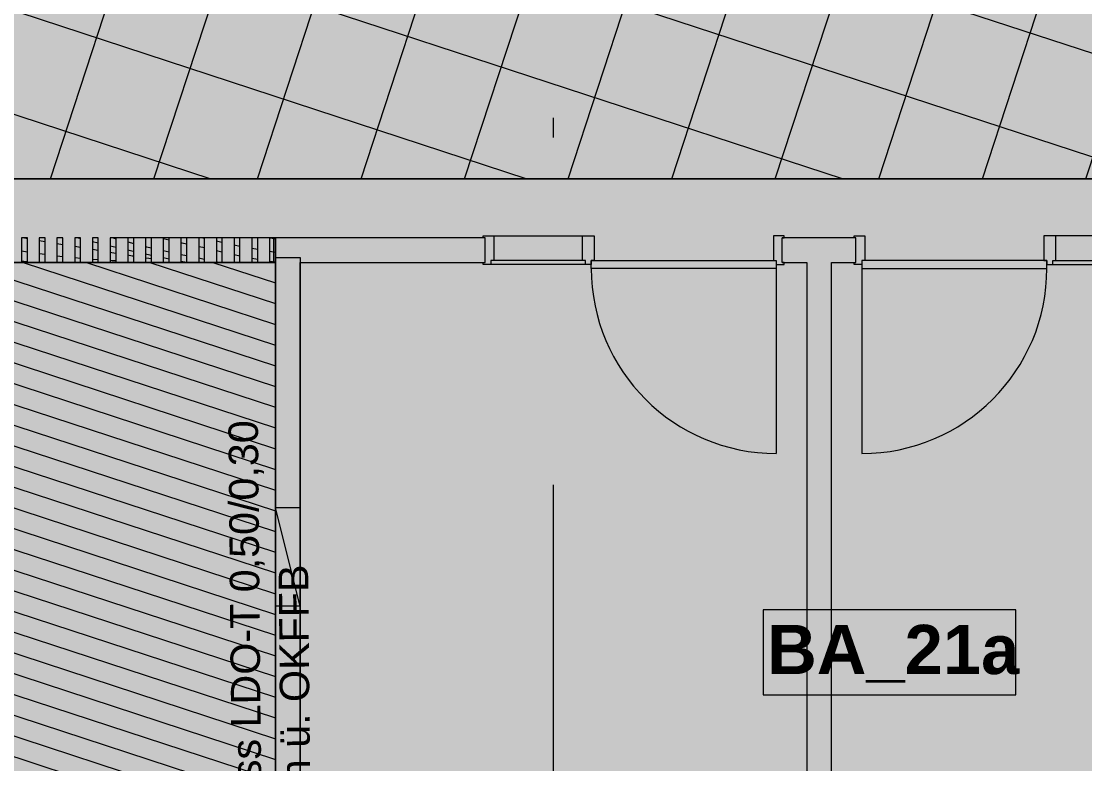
# Model space of a CAD drawing. Header units: metres. Extents: x 101 to 346, y 66 to 213.
# Drawn here: x 130.05 to 135.46, y 88.22 to 91.99 of the extents above; entities that cross this region are included whole.
import ezdxf

# ---------------------------------------------------------------- set-up
doc = ezdxf.new("R2010")
doc.units = ezdxf.units.M
doc.header["$MEASUREMENT"] = 0
doc.linetypes.add('Strichlinie-über-Schnitt', pattern=[0.0023, 0.0008, -0.0015])
doc.linetypes.add('Strichpunktlinie', pattern=[0.006703, 0.003528, -0.001764, 0, -0.001411])
for name, color, linetype in [('00  Raster', 7, 'Continuous'), ('10  Treppen + Rampen', 7, 'Continuous'), ('20  Wand Leichtbau', 7, 'Continuous'), ('20  Wand Leichtbau_Schnittschraffur', 7, 'Continuous'), ('20 Wand Leichtbau MIETERAUSBAU_Fenster', 7, 'Continuous'), ('40  Text Bodenübersichten', 7, 'Continuous'), ('Neubau_20  Boden Aufbauten', 7, 'Continuous'), ('Neubau_20  Boden Aufbauten_Deckschraffur', 7, 'Continuous'), ('Neubau_20  Wand Leichtbau', 7, 'Continuous'), ('Neubau_20 Wand Leichtbau MIETERAUSBAU', 7, 'Continuous'), ('Neubau_20 Wand Leichtbau MIETERAUSBAU_Deckschraffur', 7, 'Continuous'), ('Neubau_20 Wand Leichtbau MIETERAUSBAU_Fenster', 7, 'Continuous'), ('Neubau_20 Wand Leichtbau MIETERAUSBAU_Schnittschraffur', 7, 'Continuous'), ('Neubau_20 Wand Leichtbau MIETERAUSBAU_Tür', 7, 'Continuous')]:
    doc.layers.add(name, color=color, linetype=linetype)
doc.styles.add('ERSTELLTER_STIL_1', font='')
doc.styles.add('ERSTELLTER_STIL_2', font='arial.ttf')
doc.styles.get('ERSTELLTER_STIL_1').set_extended_font_data('Arial')
pattern_1 = [(26.86749, (13.58792, 22.68427), (-0.07117876, 0.14049852), [0, -0.105, 0, -0.1575]), (91.86749, (13.92054, 22.57534), (0.15741635, 0.00513262), [0, -0.077, 0, -0.133])]

# ---------------------------------------------------------------- blocks, each defined once
blk = doc.blocks.new('*X36', base_point=(96.2155, 47.274))
at = {"layer": '20  Wand Leichtbau_Schnittschraffur', "color": 98, "linetype": 'Continuous', "lineweight": 13, "ltscale": 1000, "true_color": 0x000100}
for p, q in [((130.3411, 90.8919), (130.3529, 90.8889)), ((130.3229, 90.849), (130.3529, 90.844)), ((130.3229, 90.7915), (130.3529, 90.7889))]:
    blk.add_line(p, q, dxfattribs=at)
blk = doc.blocks.new('*X37', base_point=(96.2155, 47.274))
at = {"layer": '20  Wand Leichtbau_Schnittschraffur', "color": 98, "linetype": 'Continuous', "lineweight": 13, "ltscale": 1000, "true_color": 0x000100}
for p, q in [((130.4129, 90.8737), (130.4429, 90.8663)), ((130.4129, 90.8341), (130.4429, 90.8291)), ((130.4129, 90.7839), (130.4429, 90.782))]:
    blk.add_line(p, q, dxfattribs=at)
blk = doc.blocks.new('*X38', base_point=(96.2155, 47.274))
at = {"layer": '20  Wand Leichtbau_Schnittschraffur', "color": 98, "linetype": 'Continuous', "lineweight": 13, "ltscale": 1000, "true_color": 0x000100}
for p, q in [((130.5183, 90.8919), (130.5329, 90.8879)), ((130.5029, 90.8518), (130.5329, 90.8447)), ((130.5029, 90.8194), (130.5304, 90.815)), ((130.5304, 90.815), (130.5329, 90.8146)), ((130.5029, 90.7783), (130.5139, 90.7776)), ((130.5139, 90.7776), (130.5279, 90.7766)), ((130.5279, 90.7766), (130.5329, 90.7762))]:
    blk.add_line(p, q, dxfattribs=at)
blk = doc.blocks.new('*X39', base_point=(96.2155, 47.274))
at = {"layer": '20  Wand Leichtbau_Schnittschraffur', "color": 98, "linetype": 'Continuous', "lineweight": 13, "ltscale": 1000, "true_color": 0x000100}
for p, q in [((130.5929, 90.8715), (130.6229, 90.8636)), ((130.5929, 90.8309), (130.6195, 90.8248)), ((130.5929, 90.805), (130.615, 90.8015)), ((130.615, 90.8015), (130.6229, 90.8003)), ((130.6195, 90.8248), (130.6229, 90.824)), ((130.5929, 90.7697), (130.598, 90.769)), ((130.598, 90.769), (130.6119, 90.7669))]:
    blk.add_line(p, q, dxfattribs=at)
blk = doc.blocks.new('*X40', base_point=(96.2155, 47.274))
at = {"layer": '20  Wand Leichtbau_Schnittschraffur', "color": 98, "linetype": 'Continuous', "lineweight": 13, "ltscale": 1000, "true_color": 0x000100}
for p, q in [((130.6829, 90.8485), (130.6883, 90.8471)), ((130.6883, 90.8471), (130.7129, 90.8412)), ((130.6829, 90.8109), (130.6894, 90.8094)), ((130.6829, 90.791), (130.6997, 90.7884)), ((130.6894, 90.8094), (130.7129, 90.8045)), ((130.6997, 90.7884), (130.7106, 90.7866)), ((130.7106, 90.7866), (130.7129, 90.7861))]:
    blk.add_line(p, q, dxfattribs=at)
blk = doc.blocks.new('*X41', base_point=(96.2155, 47.274))
at = {"layer": '20  Wand Leichtbau_Schnittschraffur', "color": 98, "linetype": 'Continuous', "lineweight": 13, "ltscale": 1000, "true_color": 0x000100}
for p, q in [((130.7729, 90.8891), (130.7881, 90.8853)), ((130.7881, 90.8853), (130.8029, 90.8817)), ((130.7729, 90.8273), (130.8024, 90.8206)), ((130.7729, 90.792), (130.8029, 90.7859)), ((130.8024, 90.8206), (130.8029, 90.8205)), ((130.7729, 90.771), (130.7747, 90.7704)), ((130.7747, 90.7704), (130.7852, 90.7669))]:
    blk.add_line(p, q, dxfattribs=at)
blk = doc.blocks.new('*X42', base_point=(96.2155, 47.274))
at = {"layer": '20  Wand Leichtbau_Schnittschraffur', "color": 98, "linetype": 'Continuous', "lineweight": 13, "ltscale": 1000, "true_color": 0x000100}
for p, q in [((130.8629, 90.8677), (130.8678, 90.8666)), ((130.8678, 90.8666), (130.8929, 90.8611)), ((130.8629, 90.8078), (130.8929, 90.8017)), ((130.8629, 90.7741), (130.8929, 90.7683))]:
    blk.add_line(p, q, dxfattribs=at)
blk = doc.blocks.new('*X43', base_point=(96.2155, 47.274))
at = {"layer": '20  Wand Leichtbau_Schnittschraffur', "color": 98, "linetype": 'Continuous', "lineweight": 13, "ltscale": 1000, "true_color": 0x000100}
for p, q in [((130.9748, 90.8919), (130.9829, 90.89)), ((130.9529, 90.8487), (130.9748, 90.8444)), ((130.9748, 90.8444), (130.9829, 90.8423)), ((130.9529, 90.7901), (130.9748, 90.786)), ((130.9748, 90.786), (130.9829, 90.7842))]:
    blk.add_line(p, q, dxfattribs=at)
blk = doc.blocks.new('*X44', base_point=(96.2155, 47.274))
at = {"layer": '20  Wand Leichtbau_Schnittschraffur', "color": 98, "linetype": 'Continuous', "lineweight": 13, "ltscale": 1000, "true_color": 0x000100}
for p, q in [((131.0429, 90.8761), (131.0703, 90.8697)), ((131.0703, 90.8697), (131.0729, 90.8692)), ((131.0429, 90.8273), (131.0709, 90.8206)), ((131.0709, 90.8206), (131.0729, 90.8202)), ((131.0429, 90.7712), (131.0527, 90.7692)), ((131.0527, 90.7692), (131.0639, 90.7669))]:
    blk.add_line(p, q, dxfattribs=at)
blk = doc.blocks.new('*X45', base_point=(96.2155, 47.274))
at = {"layer": '20  Wand Leichtbau_Schnittschraffur', "color": 98, "linetype": 'Continuous', "lineweight": 13, "ltscale": 1000, "true_color": 0x000100}
for p, q in [((131.1329, 90.8568), (131.1629, 90.8506)), ((131.1329, 90.807), (131.1629, 90.8008))]:
    blk.add_line(p, q, dxfattribs=at)
blk = doc.blocks.new('*X46', base_point=(96.2155, 47.274))
at = {"layer": '20  Wand Leichtbau_Schnittschraffur', "color": 98, "linetype": 'Continuous', "lineweight": 13, "ltscale": 1000, "true_color": 0x000100}
for p, q in [((131.2229, 90.8395), (131.2529, 90.834)), ((131.2229, 90.7893), (131.2529, 90.784))]:
    blk.add_line(p, q, dxfattribs=at)
blk = doc.blocks.new('*X47', base_point=(96.2155, 47.274))
at = {"layer": '20  Wand Leichtbau_Schnittschraffur', "color": 98, "linetype": 'Continuous', "lineweight": 13, "ltscale": 1000, "true_color": 0x000100}
for p, q in [((131.3173, 90.8919), (131.3429, 90.8876)), ((131.3129, 90.8243), (131.3429, 90.8195)), ((131.3129, 90.7742), (131.314, 90.774)), ((131.314, 90.774), (131.3429, 90.7698))]:
    blk.add_line(p, q, dxfattribs=at)
blk = doc.blocks.new('*X50', base_point=(96.2155, 47.274))
at = {"layer": '20  Wand Leichtbau_Schnittschraffur', "color": 98, "linetype": 'Continuous', "lineweight": 13, "ltscale": 1000, "true_color": 0x000100}
for p, q in [((130.0673, 90.8919), (130.0829, 90.8893)), ((130.0529, 90.8259), (130.0829, 90.8211)), ((130.0529, 90.7758), (130.064, 90.774)), ((130.064, 90.774), (130.0829, 90.7713))]:
    blk.add_line(p, q, dxfattribs=at)
blk = doc.blocks.new('*X51', base_point=(96.2155, 47.274))
at = {"layer": '20  Wand Leichtbau_Schnittschraffur', "color": 98, "linetype": 'Continuous', "lineweight": 13, "ltscale": 1000, "true_color": 0x000100}
for p, q in [((130.1429, 90.8792), (130.1729, 90.8742)), ((130.1429, 90.8124), (130.1729, 90.8084))]:
    blk.add_line(p, q, dxfattribs=at)
blk = doc.blocks.new('*X52', base_point=(96.2155, 47.274))
at = {"layer": '20  Wand Leichtbau_Schnittschraffur', "color": 98, "linetype": 'Continuous', "lineweight": 13, "ltscale": 1000, "true_color": 0x000100}
for p, q in [((130.2329, 90.8641), (130.2629, 90.8591)), ((130.2329, 90.8009), (130.2629, 90.7976))]:
    blk.add_line(p, q, dxfattribs=at)

msp = doc.modelspace()

# ---------------------------------------------------------------- hatches: boundary and pattern name
at = {"layer": '20  Wand Leichtbau_Schnittschraffur', "linetype": 'Continuous', "lineweight": 0, "true_color": 0xffffff}
for points in [[(130.0829, 90.8919), (130.0529, 90.8919), (130.0529, 90.7669), (130.0829, 90.7669)], [(130.1729, 90.8919), (130.1429, 90.8919), (130.1429, 90.7669), (130.1729, 90.7669)], [(130.2629, 90.8919), (130.2329, 90.8919), (130.2329, 90.7669), (130.2629, 90.7669)], [(130.3529, 90.8919), (130.3229, 90.8919), (130.3229, 90.7669), (130.3529, 90.7669)], [(130.4429, 90.8919), (130.4129, 90.8919), (130.4129, 90.7669), (130.4429, 90.7669)], [(130.5329, 90.8919), (130.5029, 90.8919), (130.5029, 90.7669), (130.5329, 90.7669)], [(130.6229, 90.8919), (130.5929, 90.8919), (130.5929, 90.7669), (130.6229, 90.7669)], [(130.7129, 90.8919), (130.6829, 90.8919), (130.6829, 90.7669), (130.7129, 90.7669)], [(130.8029, 90.8919), (130.7729, 90.8919), (130.7729, 90.7669), (130.8029, 90.7669)], [(130.8929, 90.8919), (130.8629, 90.8919), (130.8629, 90.7669), (130.8929, 90.7669)], [(130.9829, 90.8919), (130.9529, 90.8919), (130.9529, 90.7669), (130.9829, 90.7669)], [(131.0729, 90.8919), (131.0429, 90.8919), (131.0429, 90.7669), (131.0729, 90.7669)], [(131.1629, 90.8919), (131.1329, 90.8919), (131.1329, 90.7669), (131.1629, 90.7669)], [(131.2529, 90.8919), (131.2229, 90.8919), (131.2229, 90.7669), (131.2529, 90.7669)], [(131.3429, 90.8919), (131.3129, 90.8919), (131.3129, 90.7669), (131.3429, 90.7669)]]:
    msp.add_hatch(color=7, dxfattribs=at).paths.add_polyline_path(points)
at = {"layer": '40  Text Bodenübersichten', "linetype": 'Continuous', "lineweight": 0, "ltscale": 1000, "true_color": 0xffffff}
msp.add_hatch(color=7, dxfattribs=at).paths.add_polyline_path([(133.8214, 88.5706), (135.1049, 88.5706), (135.1049, 89.0034), (133.8214, 89.0034)])
at = {"layer": 'Neubau_20  Boden Aufbauten_Deckschraffur', "linetype": 'Continuous', "lineweight": 50, "true_color": 0xefefef}
msp.add_hatch(color=7, dxfattribs=at).paths.add_polyline_path([(134.2254, 92.3919), (121.9554, 92.3919), (121.9554, 91.1919), (154.2379, 91.1919), (154.2379, 92.3919), (154.2379, 92.6919), (153.0379, 92.6919), (153.0379, 92.3919)])
at = {"layer": 'Neubau_20  Boden Aufbauten_Deckschraffur', "linetype": 'Continuous', "lineweight": 13, "true_color": 0x17c90e}
h = msp.add_hatch(dxfattribs=at)
h.set_pattern_fill('Verband__Quadrat__50x50__44', color=92, style=0, pattern_type=2)
h.set_pattern_definition([(341.8675, (13.479, 22.35165), (0.1556079, 0.4751696), []), (71.8675, (13.479, 22.35165), (-0.4751696, 0.1556079), [])])
h.paths.add_polyline_path([(134.2254, 92.3919), (121.9554, 92.3919), (121.9554, 91.1919), (154.2379, 91.1919), (154.2379, 92.3919), (154.2379, 92.6919), (153.0379, 92.6919), (153.0379, 92.3919)])
at = {"layer": 'Neubau_20  Boden Aufbauten_Deckschraffur', "linetype": 'Continuous', "lineweight": 50, "true_color": 0x9f9f9f}
msp.add_hatch(color=253, dxfattribs=at).paths.add_polyline_path([(121.9704, 91.1919), (121.9704, 90.8919), (154.2379, 90.8919), (154.2379, 91.1919), (131.3429, 91.1919), (128.1054, 91.1919)])
at = {"layer": 'Neubau_20  Boden Aufbauten_Deckschraffur', "linetype": 'Continuous', "lineweight": 18, "true_color": 0xefefef}
h = msp.add_hatch(dxfattribs=at)
h.set_pattern_fill('Mörtel_0008', style=0, pattern_type=2)
h.set_pattern_definition(pattern_1)
h.paths.add_polyline_path([(121.9704, 91.1919), (121.9704, 90.8919), (154.2379, 90.8919), (154.2379, 91.1919), (131.3429, 91.1919), (128.1054, 91.1919)])
at = {"layer": 'Neubau_20  Boden Aufbauten_Deckschraffur', "linetype": 'Continuous', "lineweight": 18, "true_color": 0xada092}
msp.add_hatch(color=253, dxfattribs=at).paths.add_polyline_path([(121.9704, 90.8919), (121.9704, 90.7919), (128.1054, 90.7919), (128.1054, 90.7669), (131.3429, 90.7669), (131.3429, 90.7919), (131.4679, 90.7919), (131.4679, 85.4119), (131.4304, 85.4119), (131.4304, 85.1018), (131.4679, 85.1018), (131.5641, 85.1018), (148.1904, 85.1018), (148.1904, 87.6069), (147.5904, 87.6069), (147.5904, 90.8769), (154.2379, 90.8769), (154.2379, 90.8919)])
at = {"layer": 'Neubau_20  Boden Aufbauten_Deckschraffur', "linetype": 'Continuous', "lineweight": 18}
h = msp.add_hatch(dxfattribs=at)
h.set_pattern_fill('Mörtel_0008', color=8, style=0, pattern_type=2)
h.set_pattern_definition(pattern_1)
h.paths.add_polyline_path([(121.9704, 90.8919), (121.9704, 90.7919), (128.1054, 90.7919), (128.1054, 90.7669), (131.3429, 90.7669), (131.3429, 90.7919), (131.4679, 90.7919), (131.4679, 85.4119), (131.4304, 85.4119), (131.4304, 85.1018), (131.4679, 85.1018), (131.5641, 85.1018), (148.1904, 85.1018), (148.1904, 87.6069), (147.5904, 87.6069), (147.5904, 90.8769), (154.2379, 90.8769), (154.2379, 90.8919)])
msp.add_hatch(color=30, dxfattribs=at).paths.add_polyline_path([(131.3429, 90.7669), (127.4054, 90.7669), (127.4054, 85.1018), (131.3429, 85.1018), (131.3804, 85.1018), (131.3804, 85.4119), (131.3429, 85.4119)])
h = msp.add_hatch(dxfattribs=at)
h.set_pattern_fill('Holz_Schalung_liegend__1_A9', color=6, style=0, pattern_type=2)
h.set_pattern_definition([(341.86749, (13.479, 22.35165), (0.03112157, 0.09503393), [])])
h.paths.add_polyline_path([(131.3429, 90.7669), (127.4054, 90.7669), (127.4054, 85.1018), (131.3429, 85.1018), (131.3804, 85.1018), (131.3804, 85.4119), (131.3429, 85.4119)])
at = {"layer": 'Neubau_20 Wand Leichtbau MIETERAUSBAU_Deckschraffur', "linetype": 'Continuous', "lineweight": 0, "true_color": 0xffffff}
for points in [[(132.9029, 90.7769), (132.9029, 90.9019), (132.4529, 90.9019), (132.4529, 90.7769), (132.4379, 90.7769), (132.4379, 90.7569), (132.9179, 90.7569), (132.9179, 90.7769)], [(135.3079, 90.7769), (135.2929, 90.7769), (135.2929, 90.7569), (135.7729, 90.7569), (135.7729, 90.7769), (135.7579, 90.7769), (135.7579, 90.9019), (135.3079, 90.9019)]]:
    msp.add_hatch(color=7, dxfattribs=at).paths.add_polyline_path(points)
at = {"layer": 'Neubau_20 Wand Leichtbau MIETERAUSBAU_Schnittschraffur', "linetype": 'Continuous', "lineweight": 18}
for points in [[(131.4679, 90.7669), (131.3429, 90.8919), (131.3429, 90.7669)], [(131.3429, 90.8919), (131.4679, 90.7669), (131.4679, 90.8919)], [(131.4679, 90.8919), (131.4679, 90.7669), (132.4079, 90.7669), (132.4079, 90.8919)], [(133.9179, 90.8919), (133.9179, 90.7669), (134.0429, 90.7669), (134.0429, 90.8919)], [(134.1679, 90.7669), (134.0429, 90.8919), (134.0429, 90.7669)], [(134.0429, 90.8919), (134.1679, 90.7669), (134.1679, 90.8919)], [(134.1679, 90.8919), (134.1679, 90.7669), (134.2929, 90.7669), (134.2929, 90.8919)], [(131.3429, 90.7669), (131.3429, 85.4119), (131.4679, 85.4119), (131.4679, 90.7669)], [(134.0429, 90.7669), (134.0429, 85.4119), (134.1679, 85.4119), (134.1679, 90.7669)]]:
    msp.add_hatch(color=9, dxfattribs=at).paths.add_polyline_path(points)
at = {"layer": 'Neubau_20 Wand Leichtbau MIETERAUSBAU_Schnittschraffur', "linetype": 'Continuous', "lineweight": 0, "true_color": 0xffffff}
for points in [[(132.4529, 90.9019), (132.3979, 90.9019), (132.3979, 90.8919), (132.4079, 90.8919), (132.4079, 90.7669), (132.3979, 90.7669), (132.3979, 90.7569), (132.4379, 90.7569), (132.4379, 90.7769), (132.4529, 90.7769)], [(132.9179, 90.7769), (132.9179, 90.7569), (132.9479, 90.7569), (132.9479, 90.7769), (132.9629, 90.7769), (132.9629, 90.9019), (132.9029, 90.9019), (132.9029, 90.7769)], [(133.8729, 90.9019), (133.8729, 90.7769), (133.8879, 90.7769), (133.8879, 90.7569), (133.9279, 90.7569), (133.9279, 90.7669), (133.9179, 90.7669), (133.9179, 90.8919), (133.9279, 90.8919), (133.9279, 90.9019)], [(134.3379, 90.9019), (134.2829, 90.9019), (134.2829, 90.8919), (134.2929, 90.8919), (134.2929, 90.7669), (134.2829, 90.7669), (134.2829, 90.7569), (134.3229, 90.7569), (134.3229, 90.7769), (134.3379, 90.7769)], [(135.2929, 90.7769), (135.3079, 90.7769), (135.3079, 90.9019), (135.2479, 90.9019), (135.2479, 90.7769), (135.2629, 90.7769), (135.2629, 90.7569), (135.2929, 90.7569)], [(132.9479, 90.7769), (132.9479, 90.7369), (133.8879, 90.7369), (133.8879, 90.7769)], [(135.2629, 90.7769), (134.3229, 90.7769), (134.3229, 90.7369), (135.2629, 90.7369)]]:
    msp.add_hatch(color=7, dxfattribs=at).paths.add_polyline_path(points)

# ---------------------------------------------------------------- linework, layer by layer
at = {"layer": '00  Raster', "color": 7, "linetype": 'Strichpunktlinie', "lineweight": 13, "ltscale": 1000}
msp.add_line((132.7554, 79.3072), (132.7554, 102.9769), dxfattribs=at)
at = {"layer": '20  Wand Leichtbau', "color": 7, "linetype": 'Continuous', "lineweight": 13, "ltscale": 1000, "flags": 128}
for points in [[(130.0829, 90.8919), (130.0529, 90.8919)], [(130.0529, 90.8919), (130.0529, 90.7669)], [(130.0829, 90.7669), (130.0829, 90.8919)], [(130.1729, 90.8919), (130.1429, 90.8919)], [(130.1429, 90.8919), (130.1429, 90.7669)], [(130.1729, 90.7669), (130.1729, 90.8919)], [(130.2629, 90.8919), (130.2329, 90.8919)], [(130.2329, 90.8919), (130.2329, 90.7669)], [(130.2629, 90.7669), (130.2629, 90.8919)], [(130.3529, 90.8919), (130.3229, 90.8919)], [(130.3229, 90.8919), (130.3229, 90.7669)], [(130.3529, 90.7669), (130.3529, 90.8919)], [(130.4429, 90.8919), (130.4129, 90.8919)], [(130.4129, 90.8919), (130.4129, 90.7669)], [(130.4429, 90.7669), (130.4429, 90.8919)], [(130.5329, 90.8919), (130.5029, 90.8919)], [(130.5029, 90.8919), (130.5029, 90.7669)], [(130.5329, 90.7669), (130.5329, 90.8919)], [(130.6229, 90.8919), (130.5929, 90.8919)], [(130.5929, 90.8919), (130.5929, 90.7669)], [(130.6229, 90.7669), (130.6229, 90.8919)], [(130.7129, 90.8919), (130.6829, 90.8919)], [(130.6829, 90.8919), (130.6829, 90.7669)], [(130.7129, 90.7669), (130.7129, 90.8919)], [(130.8029, 90.8919), (130.7729, 90.8919)], [(130.7729, 90.8919), (130.7729, 90.7669)], [(130.8029, 90.7669), (130.8029, 90.8919)], [(130.8929, 90.8919), (130.8629, 90.8919)], [(130.8629, 90.8919), (130.8629, 90.7669)], [(130.8929, 90.7669), (130.8929, 90.8919)], [(130.9829, 90.8919), (130.9529, 90.8919)], [(130.9529, 90.8919), (130.9529, 90.7669)], [(130.9829, 90.7669), (130.9829, 90.8919)], [(131.0729, 90.8919), (131.0429, 90.8919)], [(131.0429, 90.8919), (131.0429, 90.7669)], [(131.0729, 90.7669), (131.0729, 90.8919)], [(131.1629, 90.8919), (131.1329, 90.8919)], [(131.1329, 90.8919), (131.1329, 90.7669)], [(131.1629, 90.7669), (131.1629, 90.8919)], [(131.2529, 90.8919), (131.2229, 90.8919)], [(131.2229, 90.8919), (131.2229, 90.7669)], [(131.2529, 90.7669), (131.2529, 90.8919)], [(131.3429, 90.8919), (131.3129, 90.8919)], [(131.3129, 90.8919), (131.3129, 90.7669)], [(131.3429, 90.7669), (131.3429, 90.8919)], [(130.0529, 90.7669), (130.0829, 90.7669)], [(130.1429, 90.7669), (130.1729, 90.7669)], [(130.2329, 90.7669), (130.2629, 90.7669)], [(130.3229, 90.7669), (130.3529, 90.7669)], [(130.4129, 90.7669), (130.4429, 90.7669)], [(130.5029, 90.7669), (130.5329, 90.7669)], [(130.5929, 90.7669), (130.6229, 90.7669)], [(130.6829, 90.7669), (130.7129, 90.7669)], [(130.7729, 90.7669), (130.8029, 90.7669)], [(130.8629, 90.7669), (130.8929, 90.7669)], [(130.9529, 90.7669), (130.9829, 90.7669)], [(131.0429, 90.7669), (131.0729, 90.7669)], [(131.1329, 90.7669), (131.1629, 90.7669)], [(131.2229, 90.7669), (131.2529, 90.7669)], [(131.3129, 90.7669), (131.3429, 90.7669)]]:
    msp.add_lwpolyline(points, dxfattribs=at)
at = {"layer": '40  Text Bodenübersichten', "color": 7, "linetype": 'Continuous', "lineweight": 13, "ltscale": 1000}
for p, q in [((135.1049, 89.0034), (133.8214, 89.0034)), ((133.8214, 89.0034), (133.8214, 88.5706)), ((135.1049, 88.5706), (135.1049, 89.0034)), ((133.8214, 88.5706), (135.1049, 88.5706))]:
    msp.add_line(p, q, dxfattribs=at)
at = {"layer": 'Neubau_20  Boden Aufbauten', "color": 253, "linetype": 'Continuous', "lineweight": 18, "ltscale": 1000, "true_color": 0x9f9f9f, "flags": 128}
msp.add_lwpolyline([(134.2254, 92.3919), (121.9554, 92.3919), (121.9554, 91.1919), (154.2379, 91.1919), (154.2379, 92.3919), (154.2379, 92.6919), (153.0379, 92.6919), (153.0379, 92.3919)], close=True, dxfattribs=at)
at = {"layer": 'Neubau_20  Boden Aufbauten', "color": 7, "linetype": 'Continuous', "lineweight": 13, "ltscale": 1000, "flags": 128}
for points in [[(154.2379, 90.8919), (154.2379, 91.1919), (131.3429, 91.1919), (128.1054, 91.1919), (121.9704, 91.1919)], [(121.9704, 90.8919), (121.9704, 90.7919), (128.1054, 90.7919), (128.1054, 90.7669), (131.3429, 90.7669), (131.3429, 90.7919), (131.4679, 90.7919), (131.4679, 85.4119), (131.4304, 85.4119), (131.4304, 85.1018), (131.4679, 85.1018), (131.5641, 85.1018), (148.1904, 85.1018), (148.1904, 87.6069), (147.5904, 87.6069), (147.5904, 90.8769), (154.2379, 90.8769), (154.2379, 90.8919)]]:
    msp.add_lwpolyline(points, dxfattribs=at)
msp.add_lwpolyline([(131.3429, 90.7669), (127.4054, 90.7669), (127.4054, 85.1018), (131.3429, 85.1018), (131.3804, 85.1018), (131.3804, 85.4119), (131.3429, 85.4119)], close=True, dxfattribs=at)
at = {"layer": 'Neubau_20  Wand Leichtbau', "color": 7, "linetype": 'Strichlinie-über-Schnitt', "lineweight": 13, "ltscale": 1000, "flags": 128}
for points in [[(131.3348, 90.8919), (128.1054, 90.8919)], [(131.3348, 90.7669), (131.3348, 90.8919)], [(128.1054, 90.7669), (131.3348, 90.7669)]]:
    msp.add_lwpolyline(points, dxfattribs=at)
at = {"layer": 'Neubau_20 Wand Leichtbau MIETERAUSBAU', "color": 7, "linetype": 'Continuous', "lineweight": 13, "ltscale": 1000}
for p, q in [((132.4079, 90.7669), (132.4079, 90.8919)), ((133.9179, 90.7669), (133.9179, 90.8919)), ((134.2929, 90.7669), (134.2929, 90.8919))]:
    msp.add_line(p, q, dxfattribs=at)
at = {"layer": 'Neubau_20 Wand Leichtbau MIETERAUSBAU', "color": 7, "linetype": 'Continuous', "lineweight": 13, "ltscale": 1000, "flags": 128}
msp.add_lwpolyline([(131.3429, 90.8919), (131.3429, 90.7669)], dxfattribs=at)
at = {"layer": 'Neubau_20 Wand Leichtbau MIETERAUSBAU', "color": 7, "linetype": 'Continuous', "lineweight": 18, "ltscale": 1000, "flags": 128}
for points in [[(132.4079, 90.8919), (131.3429, 90.8919)], [(134.0429, 90.8919), (133.9179, 90.8919)], [(134.2929, 90.8919), (134.0429, 90.8919)], [(131.3429, 90.7669), (131.3429, 85.4119)], [(131.4679, 85.4119), (131.4679, 90.7669)], [(131.4679, 90.7669), (132.4079, 90.7669)], [(133.9179, 90.7669), (134.0429, 90.7669)], [(134.0429, 90.7669), (134.0429, 85.4119)], [(134.1679, 85.4119), (134.1679, 90.7669)], [(134.1679, 90.7669), (134.2929, 90.7669)]]:
    msp.add_lwpolyline(points, dxfattribs=at)
at = {"layer": 'Neubau_20 Wand Leichtbau MIETERAUSBAU_Fenster', "color": 7, "linetype": 'Continuous', "lineweight": 13, "ltscale": 1000}
for p, q in [((131.4679, 89.0213), (131.3429, 89.5213)), ((131.4679, 89.5213), (131.3429, 89.5213)), ((131.4679, 89.0213), (131.3429, 89.0213))]:
    msp.add_line(p, q, dxfattribs=at)
at = {"layer": 'Neubau_20 Wand Leichtbau MIETERAUSBAU_Tür', "color": 7, "linetype": 'Continuous', "lineweight": 13, "ltscale": 1000}
for p, q in [((132.3979, 90.8919), (132.3979, 90.9019)), ((132.3979, 90.9019), (132.4529, 90.9019)), ((132.4079, 90.8919), (132.3979, 90.8919)), ((132.4079, 90.7669), (132.4079, 90.8919)), ((132.4079, 90.7669), (132.4079, 90.8919)), ((132.4079, 90.7669), (132.4079, 90.8919)), ((132.4529, 90.9019), (132.9029, 90.9019)), ((132.4529, 90.9019), (132.4529, 90.7769)), ((132.9029, 90.7769), (132.9029, 90.9019)), ((132.9029, 90.9019), (132.9629, 90.9019)), ((132.9629, 90.9019), (132.9629, 90.7769)), ((133.8729, 90.9019), (133.8729, 90.7769)), ((133.9279, 90.9019), (133.8729, 90.9019)), ((133.9179, 90.7669), (133.9179, 90.8919)), ((133.9179, 90.8919), (133.9279, 90.8919)), ((133.9179, 90.7669), (133.9179, 90.8919)), ((133.9179, 90.7669), (133.9179, 90.8919)), ((133.9279, 90.8919), (133.9279, 90.9019)), ((134.2829, 90.8919), (134.2829, 90.9019)), ((134.2829, 90.9019), (134.3379, 90.9019)), ((134.2929, 90.8919), (134.2829, 90.8919)), ((134.2929, 90.7669), (134.2929, 90.8919)), ((134.2929, 90.7669), (134.2929, 90.8919)), ((134.2929, 90.7669), (134.2929, 90.8919)), ((134.3379, 90.9019), (134.3379, 90.7769)), ((135.3079, 90.9019), (135.2479, 90.9019)), ((135.2479, 90.9019), (135.2479, 90.7769)), ((135.7579, 90.9019), (135.3079, 90.9019)), ((135.3079, 90.7769), (135.3079, 90.9019)), ((132.3979, 90.7569), (132.3979, 90.7669)), ((132.3979, 90.7669), (132.4079, 90.7669)), ((132.4379, 90.7569), (132.3979, 90.7569)), ((132.4529, 90.7769), (132.4379, 90.7769)), ((132.4379, 90.7769), (132.4379, 90.7569)), ((132.9179, 90.7569), (132.4379, 90.7569)), ((132.9029, 90.7769), (132.4529, 90.7769)), ((132.9179, 90.7769), (132.9029, 90.7769)), ((132.9179, 90.7569), (132.9179, 90.7769)), ((132.9479, 90.7569), (132.9179, 90.7569)), ((132.9629, 90.7769), (132.9479, 90.7769)), ((132.9479, 90.7769), (132.9479, 90.7569)), ((132.9479, 90.7769), (133.8879, 90.7769)), ((132.9479, 90.7369), (132.9479, 90.7769)), ((133.8879, 90.7369), (132.9479, 90.7369)), ((133.8729, 90.7769), (133.8879, 90.7769)), ((133.8879, 90.7769), (133.8879, 90.7569)), ((133.8879, 90.7769), (133.8879, 90.7369)), ((133.8879, 90.7569), (133.9279, 90.7569)), ((133.8879, 90.7369), (133.8879, 89.7969)), ((133.9279, 90.7669), (133.9179, 90.7669)), ((133.9279, 90.7569), (133.9279, 90.7669)), ((134.2829, 90.7569), (134.2829, 90.7669)), ((134.2829, 90.7669), (134.2929, 90.7669)), ((134.3229, 90.7569), (134.2829, 90.7569)), ((134.3379, 90.7769), (134.3229, 90.7769)), ((134.3229, 90.7769), (134.3229, 90.7569)), ((135.2629, 90.7769), (134.3229, 90.7769)), ((134.3229, 90.7769), (134.3229, 90.7369)), ((134.3229, 90.7369), (135.2629, 90.7369)), ((134.3229, 90.7369), (134.3229, 89.7969)), ((135.2479, 90.7769), (135.2629, 90.7769)), ((135.2629, 90.7769), (135.2629, 90.7569)), ((135.2629, 90.7369), (135.2629, 90.7769)), ((135.2629, 90.7569), (135.2929, 90.7569)), ((135.2929, 90.7769), (135.3079, 90.7769)), ((135.2929, 90.7569), (135.2929, 90.7769)), ((135.2929, 90.7569), (135.7729, 90.7569)), ((135.3079, 90.7769), (135.7579, 90.7769))]:
    msp.add_line(p, q, dxfattribs=at)
for centre, start, end in [((133.8879, 90.7369), 180, 270), ((134.3229, 90.7369), 270, 0)]:
    msp.add_arc(centre, 0.94, start, end, dxfattribs=at)

# ---------------------------------------------------------------- block references
at = {"layer": '10  Treppen + Rampen', "color": 7, "linetype": 'Continuous', "lineweight": 13, "ltscale": 1000}
for name in ['*X50', '*X36', '*X38', '*X43', '*X47', '*X51', '*X52', '*X37', '*X39', '*X40', '*X41', '*X42', '*X44', '*X45', '*X46']:
    msp.add_blockref(name, (96.2155, 47.274), dxfattribs=at)

# ---------------------------------------------------------------- texts
at = {"layer": '20 Wand Leichtbau MIETERAUSBAU_Fenster', "color": 7, "linetype": 'Continuous', "lineweight": 13, "char_height": 0.15, "attachment_point": 4, "rotation": 90.5142, "style": 'ERSTELLTER_STIL_1'}
for s, insert in [('\\A1;{\\pql;\\fArial|b0|i0|c0|p38;2x Überströmdurchlass LDO-T 0,50/0,30}', (131.2266, 86.1928)), ('\\A1;{\\pql;\\fArial|b0|i0|c0|p38;UK = +200mm ü. OKFFB}', (131.4562, 86.8923))]:
    msp.add_mtext(s, dxfattribs=dict(at, insert=insert))
at = {"layer": '40  Text Bodenübersichten', "color": 7, "linetype": 'Continuous', "lineweight": 13, "insert": (133.8414, 88.9263), "char_height": 0.25, "attachment_point": 1, "style": 'ERSTELLTER_STIL_2'}
msp.add_mtext('\\A1;{\\pql;\\pt0.251208;\\fArial|b1|i0|c0|p38;BA_21a}', dxfattribs=at)

doc.saveas('drawing.dxf')
